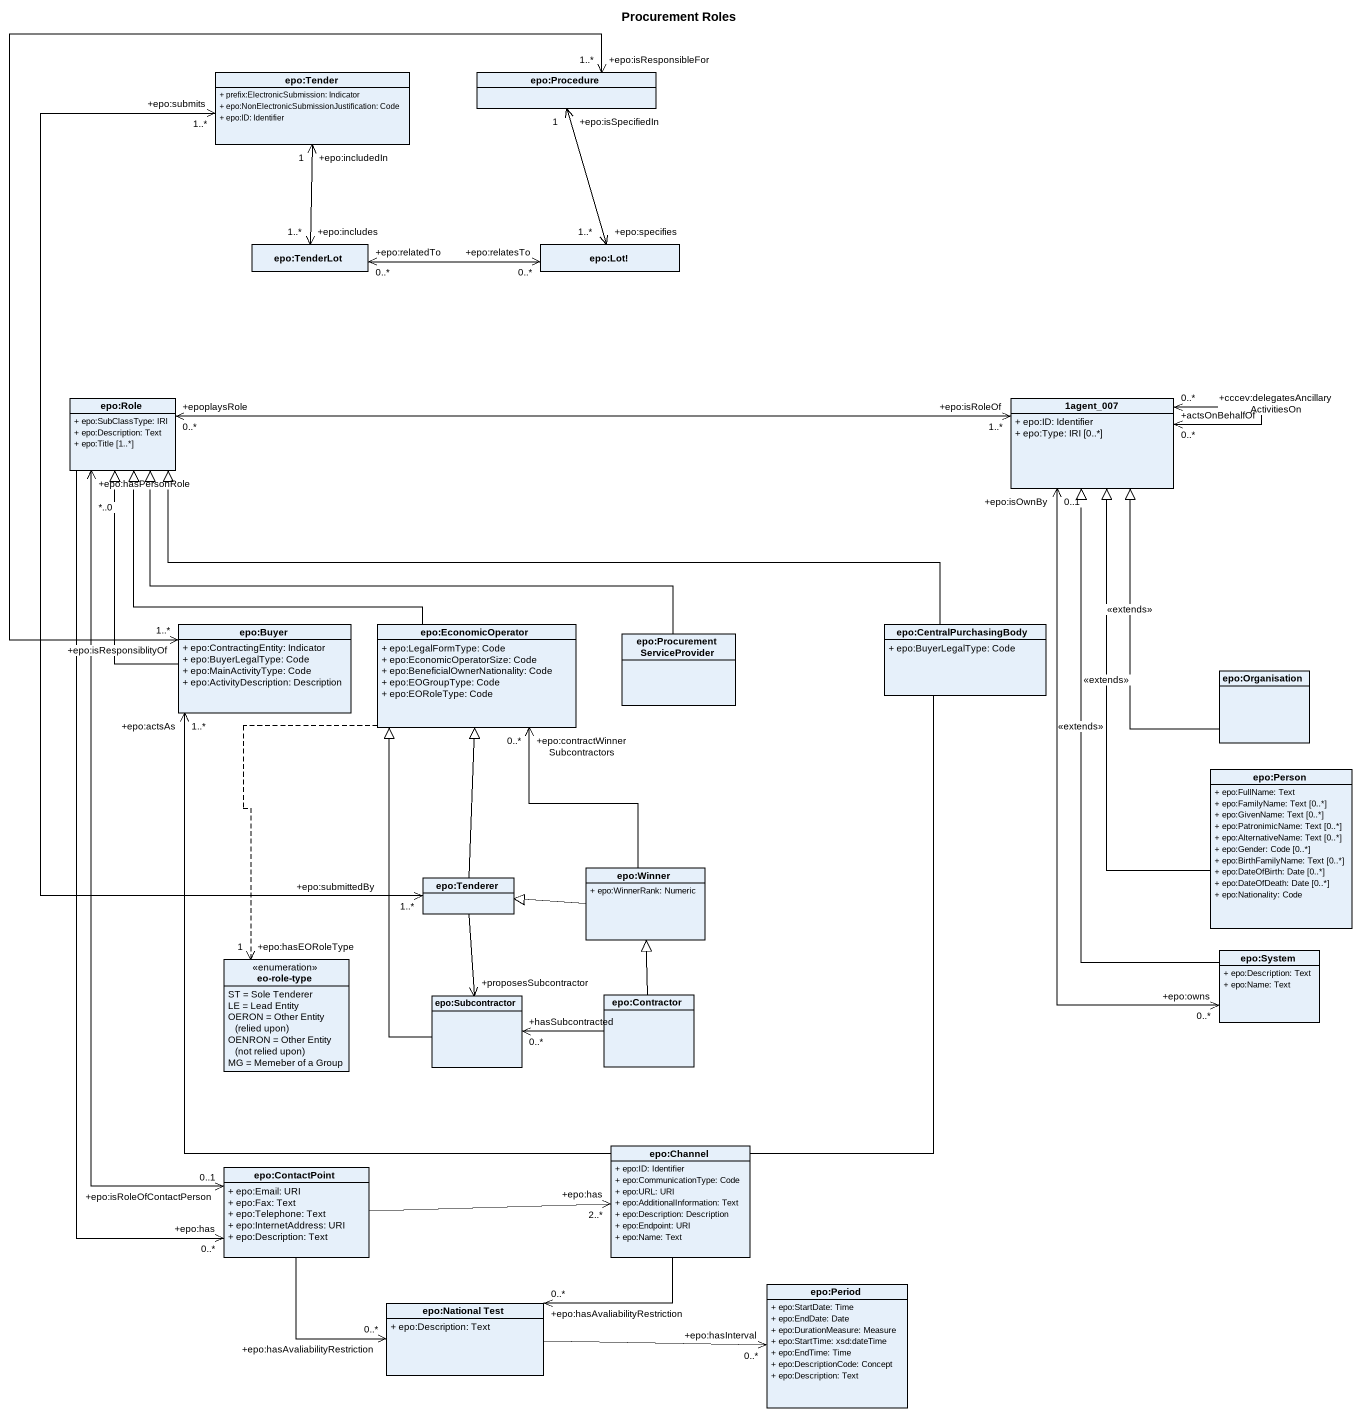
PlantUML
@startuml
title Procurement Roles
hide circle
hide empty members
skinparam classAttributeIconSize 0
class "epo:Tender" as epo_Tender {
  + prefix:ElectronicSubmission: Indicator
  + epo:NonElectronicSubmissionJustification: Code
  + epo:ID: Identifier
}
class "epo:Procedure" as epo_Procedure
class "epo:TenderLot" as epo_TenderLot
class "epo:Lot!" as epo_Lot
class "epo:Role" as epo_Role {
  + epo:SubClassType: IRI
  + epo:Description: Text
  + epo:Title [1..*]
}
class "1agent_007" as c1agent_007 {
  + epo:ID: Identifier
  + epo:Type: IRI [0..*]
}
class "epo:Buyer" as epo_Buyer {
  + epo:ContractingEntity: Indicator
  + epo:BuyerLegalType: Code
  + epo:MainActivityType: Code
  + epo:ActivityDescription: Description
}
class "epo:EconomicOperator" as epo_EconomicOperator {
  + epo:LegalFormType: Code
  + epo:EconomicOperatorSize: Code
  + epo:BeneficialOwnerNationality: Code
  + epo:EOGroupType: Code
  + epo:EORoleType: Code
}
class "epo:ProcurementServiceProvider" as epo_ProcurementServiceProvid
class "epo:CentralPurchasingBody" as epo_CentralPurchasingBody {
  + epo:BuyerLegalType: Code
}
class "epo:Organisation" as epo_Organisation
class "epo:Person" as epo_Person {
  + epo:FullName: Text
  + epo:FamilyName: Text [0..*]
  + epo:GivenName: Text [0..*]
  + epo:PatronimicName: Text [0..*]
  + epo:AlternativeName: Text [0..*]
  + epo:Gender: Code [0..*]
  + epo:BirthFamilyName: Text [0..*]
  + epo:DateOfBirth: Date [0..*]
  + epo:DateOfDeath: Date [0..*]
  + epo:Nationality: Code
}
class "epo:Tenderer" as epo_Tenderer
class "epo:Winner" as epo_Winner {
  + epo:WinnerRank: Numeric
}
enum "eo-role-type" as eo_role_type {
  ST = Sole Tenderer
  LE = Lead Entity
  {field} OERON = Other Entity (relied upon)
  {field} OENRON = Other Entity (not relied upon)
  MG = Memeber of a Group
}
class "epo:System" as epo_System {
  + epo:Description: Text
  + epo:Name: Text
}
class "epo:Subcontractor" as epo_Subcontractor
class "epo:Contractor" as epo_Contractor
class "epo:ContactPoint" as epo_ContactPoint {
  + epo:Email: URI
  + epo:Fax: Text
  + epo:Telephone: Text
  + epo:InternetAddress: URI
  + epo:Description: Text
}
class "epo:Channel" as epo_Channel {
  + epo:ID: Identifier
  + epo:CommunicationType: Code
  + epo:URL: URI
  + epo:AdditionalInformation: Text
  + epo:Description: Description
  + epo:Endpoint: URI
  + epo:Name: Text
}
class "epo:Period" as epo_Period {
  + epo:StartDate: Time
  + epo:EndDate: Date
  + epo:DurationMeasure: Measure
  + epo:StartTime: xsd:dateTime
  + epo:EndTime: Time
  + epo:DescriptionCode: Concept
  + epo:Description: Text
}
class "epo:National Test" as epo_National_Test {
  + epo:Description: Text
}
epo_Tender "+epo:includedIn\n1" <--> "+epo:includes\n1..*" epo_TenderLot
epo_Procedure "+epo:isSpecifiedIn\n1" <--> "+epo:specifies\n1..*" epo_Lot
epo_Procedure "+epo:isResponsibleFor\n1..*" <--> "+epo:isResponsiblityOf\n1..*" epo_Buyer
epo_TenderLot "+epo:relatedTo\n0..*" <-right-> "+epo:relatesTo\n0..*" epo_Lot
epo_Role --> "+epo:has\n0..*" epo_ContactPoint
c1agent_007 "+epo:isRoleOf\n1..*" <-left-> "+epoplaysRole\n0..*" epo_Role
c1agent_007 "+actsOnBehalfOf\n0..*" <--> "+cccev:delegatesAncillaryActivitiesOn\n0..*" c1agent_007
epo_Buyer -up-|> epo_Role
epo_EconomicOperator -up-|> epo_Role
epo_EconomicOperator ..> "+epo:hasEORoleType\n1" eo_role_type
epo_ProcurementServiceProvid -left-|> epo_Role
epo_CentralPurchasingBody -left-|> epo_Role
epo_CentralPurchasingBody -left-> "+epo:actsAs\n1..*" epo_Buyer
epo_Organisation -up-|> c1agent_007 : <<extends>>
epo_Person -up-|> c1agent_007 : <<extends>>
epo_Tenderer "+epo:submittedBy\n1..*" <-up-> "+epo:submits\n1..*" epo_Tender
epo_Tenderer -up-|> epo_EconomicOperator
epo_Tenderer --> "+proposesSubcontractor" epo_Subcontractor
epo_Winner -up-> "+epo:contractWinnerSubcontractors\n0..*" epo_EconomicOperator
epo_Winner -left-|> epo_Tenderer
epo_System -up-|> c1agent_007 : <<extends>>
epo_System "+epo:owns\n0..*" <-up-> "+epo:isOwnBy\n0..1" c1agent_007
epo_Subcontractor -up-|> epo_EconomicOperator
epo_Contractor -up-|> epo_Winner
epo_Contractor -left-> "+hasSubcontracted\n0..*" epo_Subcontractor
epo_ContactPoint "+epo:isRoleOfContactPerson\n0..1" <-up-> "+epo:hasPersonRole\n*..0" epo_Role
epo_ContactPoint -right-> "+epo:has\n2..*" epo_Channel
epo_ContactPoint --> "+epo:hasAvaliabilityRestriction\n0..*" epo_National_Test
epo_Channel --> "+epo:hasAvaliabilityRestriction\n0..*" epo_National_Test
epo_National_Test -right-> "+epo:hasInterval\n0..*" epo_Period
@enduml
